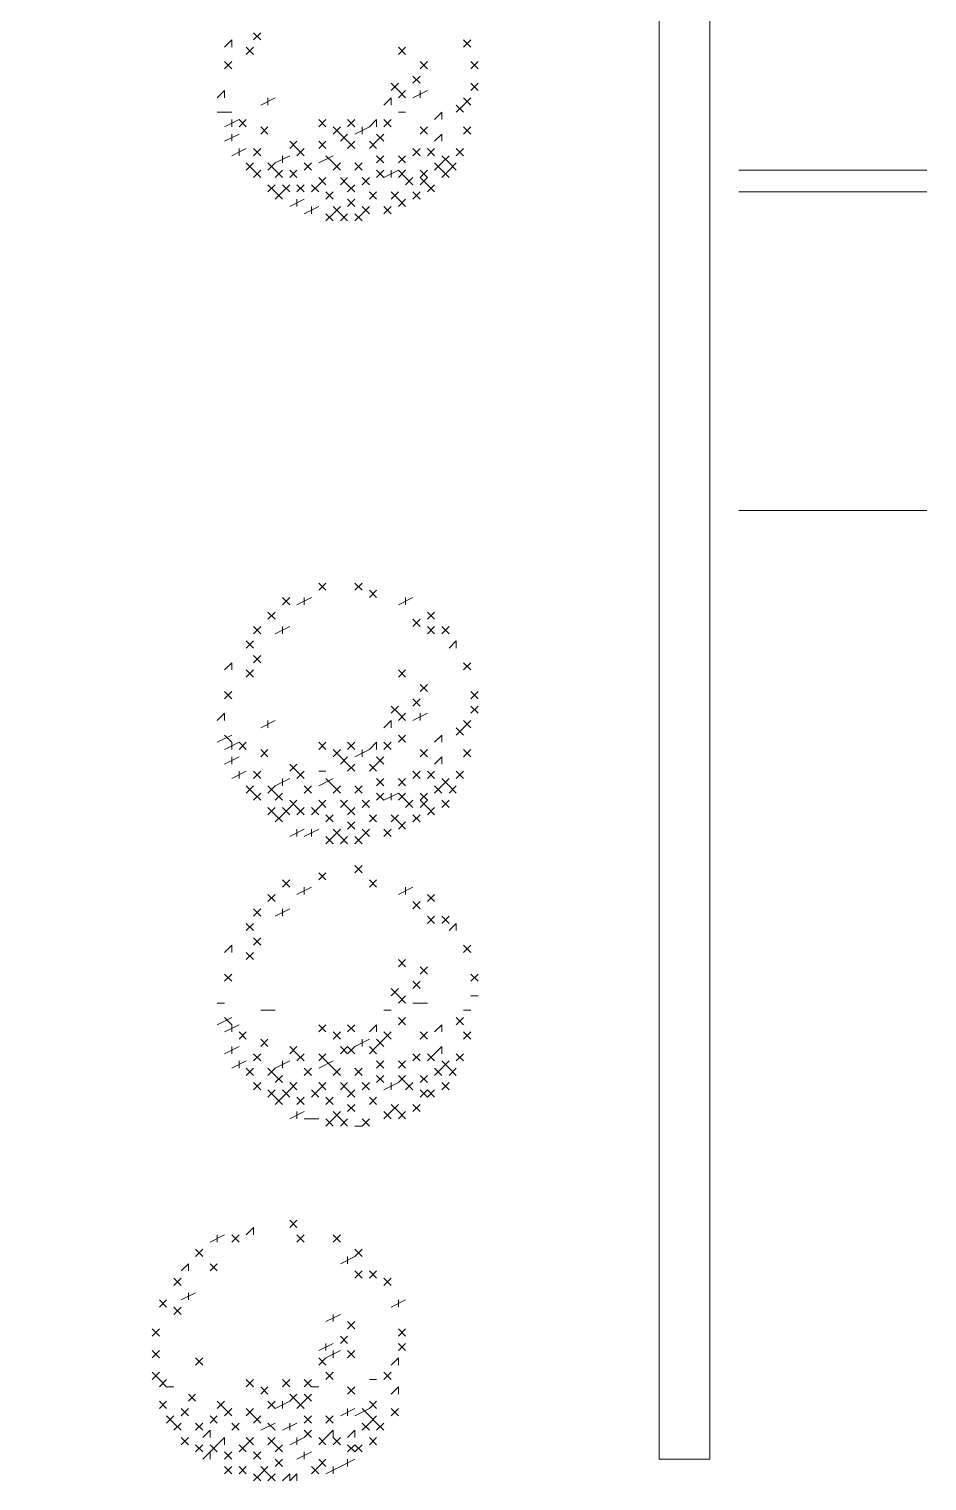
# Model space of a CAD drawing. Header units: millimetres. Extents: x -2246 to 101218, y 0 to 66109.
# Drawn here: x 94630 to 95944, y 8450 to 10573 of the extents above; entities that cross this region are included whole.
import ezdxf

# ---------------------------------------------------------------- set-up
doc = ezdxf.new("R2010")
doc.units = ezdxf.units.MM
doc.layers.add('PDF_형상', color=7, linetype='Continuous')

msp = doc.modelspace()

# ---------------------------------------------------------------- linework, layer by layer
at = {"layer": 'PDF_형상', "lineweight": 5}
msp.add_lwpolyline([(95625.7, 8481.5), (95551.6, 8481.5), (95551.6, 14296.5), (93316.7, 14296.5), (93316.7, 14370.7), (95625.7, 14370.7)], close=True, dxfattribs=at)
for points in [[(94916.1, 10546.9), (94926.7, 10557.5), (94926.7, 10546.9)], [(94969, 10568.1), (94958.4, 10557.5)], [(94958.4, 10568.1), (94969, 10557.5)], [(95276.2, 10557.5), (95265.6, 10546.9)], [(95265.6, 10557.5), (95276.2, 10546.9)], [(94958.4, 10546.9), (94947.8, 10536.3)], [(94947.8, 10546.9), (94958.4, 10536.3)], [(95180.9, 10546.9), (95170.3, 10536.3)], [(95170.3, 10546.9), (95180.9, 10536.3)], [(94926.7, 10525.7), (94916.1, 10515.2)], [(94916.1, 10525.7), (94926.7, 10515.2)], [(95212.7, 10525.7), (95202.1, 10515.2)], [(95202.1, 10525.7), (95212.7, 10515.2)], [(95286.8, 10525.7), (95276.2, 10515.2)], [(95276.2, 10525.7), (95286.8, 10515.2)], [(95170.3, 10494), (95159.7, 10483.4)], [(95159.7, 10494), (95170.3, 10483.4), (95180.9, 10472.8)], [(95202.1, 10504.6), (95191.5, 10494)], [(95191.5, 10504.6), (95202.1, 10494)], [(95286.8, 10494), (95276.2, 10483.4)], [(95276.2, 10494), (95286.8, 10483.4)], [(94905.5, 10472.8), (94916.1, 10483.4), (94916.1, 10472.8)], [(94990.2, 10472.8), (94969, 10462.2)], [(94979.6, 10472.8), (94979.6, 10462.2)], [(95149.1, 10462.2), (95159.7, 10472.8), (95159.7, 10462.2)], [(95180.9, 10483.4), (95170.3, 10472.8)], [(95212.7, 10483.4), (95191.5, 10472.8)], [(95202.1, 10483.4), (95202.1, 10472.8)], [(95276.2, 10472.8), (95265.6, 10462.2), (95255, 10451.6)], [(95265.6, 10472.8), (95276.2, 10462.2)], [(94905.5, 10451.6), (94926.7, 10451.6), (94916.1, 10451.6)], [(95180.9, 10451.6), (95170.3, 10451.6), (95180.9, 10451.6)], [(95223.2, 10441), (95233.8, 10451.6), (95233.8, 10441)], [(95255, 10462.2), (95265.6, 10451.6)], [(94947.8, 10430.4), (94937.3, 10441), (94916.1, 10430.4)], [(94926.7, 10441), (94926.7, 10430.4)], [(94947.8, 10441), (94937.3, 10430.4)], [(94979.6, 10430.4), (94969, 10419.8)], [(94969, 10430.4), (94979.6, 10419.8)], [(95064.4, 10441), (95053.8, 10430.4)], [(95053.8, 10441), (95064.4, 10430.4)], [(95085.6, 10430.4), (95075, 10419.8)], [(95075, 10430.4), (95085.6, 10419.8), (95096.1, 10409.2), (95106.7, 10398.6)], [(95106.7, 10441), (95096.1, 10430.4)], [(95096.1, 10441), (95106.7, 10430.4)], [(95138.5, 10430.4), (95138.5, 10441), (95127.9, 10430.4), (95106.7, 10419.8)], [(95117.3, 10430.4), (95117.3, 10419.8)], [(95159.7, 10441), (95149.1, 10430.4)], [(95149.1, 10441), (95159.7, 10430.4)], [(95212.7, 10430.4), (95202.1, 10419.8)], [(95202.1, 10430.4), (95212.7, 10419.8)], [(95276.2, 10430.4), (95265.6, 10419.8)], [(95265.6, 10430.4), (95276.2, 10419.8)], [(94937.3, 10419.8), (94916.1, 10409.2)], [(94926.7, 10419.8), (94926.7, 10409.2)], [(95022, 10409.2), (95011.4, 10398.6)], [(95011.4, 10409.2), (95022, 10398.6), (95032.6, 10388)], [(95064.4, 10409.2), (95053.8, 10398.6)], [(95053.8, 10409.2), (95064.4, 10398.6)], [(95096.1, 10419.8), (95085.6, 10409.2)], [(95106.7, 10409.2), (95096.1, 10398.6)], [(95149.1, 10419.8), (95138.5, 10409.2), (95127.9, 10398.6)], [(95127.9, 10409.2), (95138.5, 10398.6)], [(95138.5, 10419.8), (95149.1, 10409.2)], [(95223.2, 10409.2), (95233.8, 10419.8), (95233.8, 10409.2)], [(94947.8, 10398.6), (94926.7, 10388)], [(94937.3, 10398.6), (94937.3, 10388)], [(94969, 10398.6), (94958.4, 10388)], [(94958.4, 10398.6), (94969, 10388)], [(95011.4, 10388), (94990.2, 10377.5), (94979.6, 10366.9)], [(95000.8, 10388), (95000.8, 10377.5)], [(95032.6, 10398.6), (95022, 10388)], [(95075, 10388), (95053.8, 10377.5)], [(95064.4, 10388), (95075, 10377.5), (95085.6, 10366.9)], [(95149.1, 10388), (95138.5, 10377.5)], [(95138.5, 10388), (95149.1, 10377.5)], [(95180.9, 10388), (95170.3, 10377.5)], [(95170.3, 10388), (95180.9, 10377.5)], [(95202.1, 10398.6), (95191.5, 10388)], [(95191.5, 10398.6), (95202.1, 10388)], [(95223.2, 10398.6), (95212.7, 10388)], [(95212.7, 10398.6), (95223.2, 10388)], [(95244.4, 10388), (95233.8, 10377.5), (95223.2, 10366.9)], [(95233.8, 10388), (95244.4, 10377.5), (95255, 10366.9)], [(95265.6, 10398.6), (95255, 10388)], [(95255, 10398.6), (95265.6, 10388)], [(94958.4, 10377.5), (94947.8, 10366.9)], [(94947.8, 10377.5), (94958.4, 10366.9), (94969, 10356.3)], [(94969, 10366.9), (94958.4, 10356.3)], [(94979.6, 10377.5), (94990.2, 10366.9), (95000.8, 10356.3)], [(95000.8, 10366.9), (94990.2, 10356.3)], [(95022, 10366.9), (95011.4, 10356.3)], [(95011.4, 10366.9), (95022, 10356.3)], [(95043.2, 10377.5), (95032.6, 10366.9)], [(95032.6, 10377.5), (95043.2, 10366.9)], [(95085.6, 10377.5), (95075, 10366.9)], [(95117.3, 10377.5), (95106.7, 10366.9)], [(95106.7, 10377.5), (95117.3, 10366.9)], [(95149.1, 10366.9), (95138.5, 10356.3)], [(95138.5, 10366.9), (95149.1, 10356.3), (95170.3, 10366.9), (95180.9, 10356.3), (95191.5, 10345.7)], [(95159.7, 10366.9), (95159.7, 10356.3)], [(95180.9, 10366.9), (95170.3, 10356.3)], [(95212.7, 10366.9), (95202.1, 10356.3), (95212.7, 10345.7), (95223.2, 10335.1)], [(95202.1, 10366.9), (95212.7, 10356.3), (95202.1, 10345.7)], [(95223.2, 10377.5), (95233.8, 10366.9), (95244.4, 10356.3)], [(95255, 10377.5), (95244.4, 10366.9), (95233.8, 10356.3)], [(95668.1, 10366.9), (95943.5, 10366.9)], [(94979.6, 10345.7), (94990.2, 10335.1), (95000.8, 10324.5)], [(94990.2, 10345.7), (94979.6, 10335.1)], [(95011.4, 10345.7), (95000.8, 10335.1), (94990.2, 10324.5)], [(95000.8, 10345.7), (95011.4, 10335.1)], [(95032.6, 10345.7), (95022, 10335.1)], [(95022, 10345.7), (95032.6, 10335.1)], [(95064.4, 10356.3), (95053.8, 10345.7), (95043.2, 10335.1)], [(95043.2, 10345.7), (95053.8, 10335.1)], [(95053.8, 10356.3), (95064.4, 10345.7)], [(95085.6, 10356.3), (95096.1, 10345.7), (95106.7, 10335.1)], [(95096.1, 10356.3), (95085.6, 10345.7)], [(95106.7, 10345.7), (95096.1, 10335.1)], [(95127.9, 10356.3), (95117.3, 10345.7)], [(95117.3, 10356.3), (95127.9, 10345.7)], [(95191.5, 10356.3), (95180.9, 10345.7)], [(95223.2, 10345.7), (95212.7, 10335.1)], [(95032.6, 10324.5), (95011.4, 10313.9)], [(95022, 10324.5), (95022, 10313.9)], [(95075, 10335.1), (95064.4, 10324.5)], [(95064.4, 10335.1), (95075, 10324.5)], [(95106.7, 10324.5), (95096.1, 10313.9)], [(95096.1, 10324.5), (95106.7, 10313.9)], [(95138.5, 10335.1), (95127.9, 10324.5)], [(95127.9, 10335.1), (95138.5, 10324.5)], [(95170.3, 10335.1), (95159.7, 10324.5)], [(95159.7, 10335.1), (95170.3, 10324.5), (95180.9, 10313.9)], [(95180.9, 10324.5), (95170.3, 10313.9)], [(95202.1, 10335.1), (95191.5, 10324.5)], [(95191.5, 10335.1), (95202.1, 10324.5)], [(95668.1, 10335.1), (95943.5, 10335.1)], [(95053.8, 10313.9), (95032.6, 10303.3)], [(95043.2, 10313.9), (95043.2, 10303.3)], [(95085.6, 10313.9), (95075, 10303.3), (95064.4, 10292.7)], [(95064.4, 10303.3), (95075, 10292.7)], [(95075, 10313.9), (95085.6, 10303.3), (95096.1, 10292.7)], [(95096.1, 10303.3), (95085.6, 10292.7)], [(95127.9, 10313.9), (95117.3, 10303.3), (95106.7, 10292.7)], [(95106.7, 10303.3), (95117.3, 10292.7)], [(95117.3, 10313.9), (95127.9, 10303.3)], [(95159.7, 10313.9), (95149.1, 10303.3)], [(95149.1, 10313.9), (95159.7, 10303.3)], [(95943.5, 9869), (95668.1, 9869)], [(95064.4, 9763.1), (95053.8, 9752.5)], [(95053.8, 9763.1), (95064.4, 9752.5)], [(95117.3, 9763.1), (95106.7, 9752.5)], [(95106.7, 9763.1), (95117.3, 9752.5)], [(95138.5, 9752.5), (95127.9, 9741.9)], [(95127.9, 9752.5), (95138.5, 9741.9)], [(95011.4, 9741.9), (95000.8, 9731.3)], [(95000.8, 9741.9), (95011.4, 9731.3)], [(95043.2, 9741.9), (95022, 9731.3)], [(95032.6, 9741.9), (95032.6, 9731.3)], [(95191.5, 9741.9), (95170.3, 9731.3)], [(95180.9, 9741.9), (95180.9, 9731.3)], [(94990.2, 9720.7), (94979.6, 9710.2)], [(94979.6, 9720.7), (94990.2, 9710.2)], [(95202.1, 9710.2), (95191.5, 9699.6)], [(95191.5, 9710.2), (95202.1, 9699.6)], [(95223.2, 9720.7), (95212.7, 9710.2)], [(95212.7, 9720.7), (95223.2, 9710.2)], [(94969, 9699.6), (94958.4, 9689)], [(94958.4, 9699.6), (94969, 9689)], [(95011.4, 9699.6), (94990.2, 9689)], [(95000.8, 9699.6), (95000.8, 9689)], [(95223.2, 9699.6), (95212.7, 9689)], [(95212.7, 9699.6), (95223.2, 9689)], [(95244.4, 9699.6), (95233.8, 9689)], [(95233.8, 9699.6), (95244.4, 9689)], [(94958.4, 9678.4), (94947.8, 9667.8)], [(94947.8, 9678.4), (94958.4, 9667.8)], [(95244.4, 9667.8), (95255, 9678.4), (95255, 9667.8)], [(94916.1, 9636), (94926.7, 9646.6), (94926.7, 9636)], [(94969, 9657.2), (94958.4, 9646.6)], [(94958.4, 9657.2), (94969, 9646.6)], [(95276.2, 9646.6), (95265.6, 9636)], [(95265.6, 9646.6), (95276.2, 9636)], [(94958.4, 9636), (94947.8, 9625.4)], [(94947.8, 9636), (94958.4, 9625.4)], [(95180.9, 9636), (95170.3, 9625.4)], [(95170.3, 9636), (95180.9, 9625.4)], [(94926.7, 9604.2), (94916.1, 9593.6)], [(94916.1, 9604.2), (94926.7, 9593.6)], [(95212.7, 9614.8), (95202.1, 9604.2)], [(95202.1, 9614.8), (95212.7, 9604.2)], [(95286.8, 9604.2), (95276.2, 9593.6)], [(95276.2, 9604.2), (95286.8, 9593.6)], [(95170.3, 9583), (95159.7, 9572.5)], [(95159.7, 9583), (95170.3, 9572.5), (95180.9, 9561.9)], [(95202.1, 9593.6), (95191.5, 9583)], [(95191.5, 9593.6), (95202.1, 9583)], [(95286.8, 9583), (95276.2, 9572.5)], [(95276.2, 9583), (95286.8, 9572.5)], [(94905.5, 9561.9), (94916.1, 9572.5), (94916.1, 9561.9)], [(94990.2, 9561.9), (94969, 9551.3)], [(94979.6, 9561.9), (94979.6, 9551.3)], [(95149.1, 9551.3), (95159.7, 9561.9), (95159.7, 9551.3)], [(95180.9, 9572.5), (95170.3, 9561.9)], [(95212.7, 9572.5), (95191.5, 9561.9)], [(95202.1, 9572.5), (95202.1, 9561.9)], [(95276.2, 9561.9), (95265.6, 9551.3), (95255, 9540.7)], [(95265.6, 9561.9), (95276.2, 9551.3)], [(94926.7, 9540.7), (94905.5, 9530.1)], [(94916.1, 9540.7), (94926.7, 9530.1), (94926.7, 9519.5)], [(95180.9, 9540.7), (95170.3, 9530.1)], [(95170.3, 9540.7), (95180.9, 9530.1)], [(95223.2, 9530.1), (95233.8, 9540.7), (95233.8, 9530.1)], [(95255, 9551.3), (95265.6, 9540.7)], [(94947.8, 9519.5), (94937.3, 9530.1), (94916.1, 9519.5)], [(94947.8, 9530.1), (94937.3, 9519.5)], [(94979.6, 9519.5), (94969, 9508.9)], [(94969, 9519.5), (94979.6, 9508.9)], [(95064.4, 9530.1), (95053.8, 9519.5)], [(95053.8, 9530.1), (95064.4, 9519.5)], [(95085.6, 9519.5), (95075, 9508.9)], [(95075, 9519.5), (95085.6, 9508.9), (95096.1, 9498.3), (95106.7, 9487.7)], [(95106.7, 9530.1), (95096.1, 9519.5)], [(95096.1, 9530.1), (95106.7, 9519.5)], [(95138.5, 9519.5), (95138.5, 9530.1), (95127.9, 9519.5), (95106.7, 9508.9)], [(95117.3, 9519.5), (95117.3, 9508.9)], [(95159.7, 9530.1), (95149.1, 9519.5)], [(95149.1, 9530.1), (95159.7, 9519.5)], [(95212.7, 9519.5), (95202.1, 9508.9)], [(95202.1, 9519.5), (95212.7, 9508.9)], [(95276.2, 9519.5), (95265.6, 9508.9)], [(95265.6, 9519.5), (95276.2, 9508.9)], [(94937.3, 9508.9), (94916.1, 9498.3)], [(94926.7, 9508.9), (94926.7, 9498.3)], [(95022, 9498.3), (95011.4, 9487.7)], [(95011.4, 9498.3), (95022, 9487.7), (95032.6, 9477.1)], [(95096.1, 9508.9), (95085.6, 9498.3)], [(95106.7, 9498.3), (95096.1, 9487.7)], [(95149.1, 9508.9), (95138.5, 9498.3), (95127.9, 9487.7)], [(95127.9, 9498.3), (95138.5, 9487.7)], [(95138.5, 9508.9), (95149.1, 9498.3)], [(95223.2, 9498.3), (95233.8, 9508.9), (95233.8, 9498.3)], [(94947.8, 9487.7), (94926.7, 9477.1)], [(94937.3, 9487.7), (94937.3, 9477.1)], [(94969, 9487.7), (94958.4, 9477.1)], [(94958.4, 9487.7), (94969, 9477.1)], [(95011.4, 9477.1), (94990.2, 9466.5), (94979.6, 9455.9)], [(95000.8, 9477.1), (95000.8, 9466.5)], [(95032.6, 9487.7), (95022, 9477.1)], [(95064.4, 9487.7), (95053.8, 9487.7), (95064.4, 9487.7)], [(95075, 9477.1), (95053.8, 9466.5)], [(95064.4, 9477.1), (95075, 9466.5), (95085.6, 9455.9)], [(95149.1, 9477.1), (95138.5, 9466.5)], [(95138.5, 9477.1), (95149.1, 9466.5)], [(95180.9, 9477.1), (95170.3, 9466.5)], [(95170.3, 9477.1), (95180.9, 9466.5)], [(95202.1, 9487.7), (95191.5, 9477.1)], [(95191.5, 9487.7), (95202.1, 9477.1)], [(95223.2, 9487.7), (95212.7, 9477.1)], [(95212.7, 9487.7), (95223.2, 9477.1)], [(95244.4, 9477.1), (95233.8, 9466.5), (95223.2, 9455.9)], [(95233.8, 9477.1), (95244.4, 9466.5), (95255, 9455.9)], [(95265.6, 9487.7), (95255, 9477.1)], [(95255, 9487.7), (95265.6, 9477.1)], [(94958.4, 9466.5), (94947.8, 9455.9)], [(94947.8, 9466.5), (94958.4, 9455.9), (94969, 9445.4)], [(94969, 9455.9), (94958.4, 9445.4)], [(94979.6, 9466.5), (94990.2, 9455.9), (95000.8, 9445.4)], [(95000.8, 9455.9), (94990.2, 9445.4)], [(95043.2, 9466.5), (95032.6, 9455.9)], [(95032.6, 9466.5), (95043.2, 9455.9)], [(95085.6, 9466.5), (95075, 9455.9)], [(95117.3, 9466.5), (95106.7, 9455.9)], [(95106.7, 9466.5), (95117.3, 9455.9)], [(95149.1, 9455.9), (95138.5, 9445.4)], [(95138.5, 9455.9), (95149.1, 9445.4), (95170.3, 9455.9), (95180.9, 9445.4), (95191.5, 9434.8)], [(95159.7, 9455.9), (95159.7, 9445.4)], [(95180.9, 9455.9), (95170.3, 9445.4)], [(95212.7, 9455.9), (95202.1, 9445.4), (95212.7, 9434.8), (95223.2, 9424.2)], [(95202.1, 9455.9), (95212.7, 9445.4), (95202.1, 9434.8)], [(95223.2, 9466.5), (95233.8, 9455.9)], [(95255, 9466.5), (95244.4, 9455.9)], [(94979.6, 9434.8), (94990.2, 9424.2), (95000.8, 9413.6)], [(94990.2, 9434.8), (94979.6, 9424.2)], [(95022, 9445.4), (95011.4, 9434.8), (95000.8, 9424.2), (94990.2, 9413.6)], [(95000.8, 9434.8), (95011.4, 9424.2)], [(95011.4, 9445.4), (95022, 9434.8), (95032.6, 9424.2)], [(95032.6, 9434.8), (95022, 9424.2)], [(95064.4, 9445.4), (95053.8, 9434.8), (95043.2, 9424.2)], [(95043.2, 9434.8), (95053.8, 9424.2)], [(95053.8, 9445.4), (95064.4, 9434.8)], [(95085.6, 9445.4), (95096.1, 9434.8), (95106.7, 9424.2)], [(95096.1, 9445.4), (95085.6, 9434.8)], [(95106.7, 9434.8), (95096.1, 9424.2)], [(95127.9, 9445.4), (95117.3, 9434.8)], [(95117.3, 9445.4), (95127.9, 9434.8)], [(95191.5, 9445.4), (95180.9, 9434.8)], [(95223.2, 9434.8), (95212.7, 9424.2)], [(95244.4, 9445.4), (95233.8, 9434.8)], [(95233.8, 9445.4), (95244.4, 9434.8)], [(95075, 9424.2), (95064.4, 9413.6)], [(95064.4, 9424.2), (95075, 9413.6)], [(95106.7, 9413.6), (95096.1, 9403)], [(95096.1, 9413.6), (95106.7, 9403)], [(95138.5, 9424.2), (95127.9, 9413.6)], [(95127.9, 9424.2), (95138.5, 9413.6)], [(95170.3, 9424.2), (95159.7, 9413.6)], [(95159.7, 9424.2), (95170.3, 9413.6), (95180.9, 9403)], [(95180.9, 9413.6), (95170.3, 9403)], [(95202.1, 9424.2), (95191.5, 9413.6)], [(95191.5, 9424.2), (95202.1, 9413.6)], [(95032.6, 9403), (95011.4, 9392.4)], [(95022, 9403), (95022, 9392.4)], [(95053.8, 9403), (95032.6, 9392.4)], [(95043.2, 9403), (95043.2, 9392.4)], [(95085.6, 9403), (95075, 9392.4), (95064.4, 9381.8)], [(95064.4, 9392.4), (95075, 9381.8)], [(95075, 9403), (95085.6, 9392.4), (95096.1, 9381.8)], [(95096.1, 9392.4), (95085.6, 9381.8)], [(95127.9, 9403), (95117.3, 9392.4), (95106.7, 9381.8)], [(95106.7, 9392.4), (95117.3, 9381.8)], [(95117.3, 9403), (95127.9, 9392.4)], [(95159.7, 9403), (95149.1, 9392.4)], [(95149.1, 9403), (95159.7, 9392.4)], [(95117.3, 9350), (95106.7, 9339.4)], [(95106.7, 9350), (95117.3, 9339.4)], [(95011.4, 9328.8), (95000.8, 9318.2)], [(95000.8, 9328.8), (95011.4, 9318.2)], [(95064.4, 9339.4), (95053.8, 9328.8)], [(95053.8, 9339.4), (95064.4, 9328.8)], [(95138.5, 9328.8), (95127.9, 9318.2)], [(95127.9, 9328.8), (95138.5, 9318.2)], [(94990.2, 9307.7), (94979.6, 9297.1)], [(94979.6, 9307.7), (94990.2, 9297.1)], [(95043.2, 9318.2), (95022, 9307.7)], [(95032.6, 9318.2), (95032.6, 9307.7)], [(95191.5, 9318.2), (95170.3, 9307.7)], [(95180.9, 9318.2), (95180.9, 9307.7)], [(95223.2, 9307.7), (95212.7, 9297.1)], [(95212.7, 9307.7), (95223.2, 9297.1)], [(94969, 9286.5), (94958.4, 9275.9)], [(94958.4, 9286.5), (94969, 9275.9)], [(95011.4, 9286.5), (94990.2, 9275.9)], [(95000.8, 9286.5), (95000.8, 9275.9)], [(95202.1, 9297.1), (95191.5, 9286.5)], [(95191.5, 9297.1), (95202.1, 9286.5)], [(94958.4, 9265.3), (94947.8, 9254.7)], [(94947.8, 9265.3), (94958.4, 9254.7)], [(95223.2, 9275.9), (95212.7, 9265.3)], [(95212.7, 9275.9), (95223.2, 9265.3)], [(95244.4, 9275.9), (95233.8, 9265.3)], [(95233.8, 9275.9), (95244.4, 9265.3)], [(95244.4, 9254.7), (95255, 9265.3), (95255, 9254.7)], [(94969, 9244.1), (94958.4, 9233.5)], [(94958.4, 9244.1), (94969, 9233.5)], [(94916.1, 9222.9), (94926.7, 9233.5), (94926.7, 9222.9)], [(94958.4, 9222.9), (94947.8, 9212.3)], [(94947.8, 9222.9), (94958.4, 9212.3)], [(95276.2, 9233.5), (95265.6, 9222.9)], [(95265.6, 9233.5), (95276.2, 9222.9)], [(95180.9, 9212.3), (95170.3, 9201.7)], [(95170.3, 9212.3), (95180.9, 9201.7)], [(95212.7, 9201.7), (95202.1, 9191.1)], [(95202.1, 9201.7), (95212.7, 9191.1)], [(94926.7, 9191.1), (94916.1, 9180.5)], [(94916.1, 9191.1), (94926.7, 9180.5)], [(95202.1, 9180.5), (95191.5, 9170)], [(95191.5, 9180.5), (95202.1, 9170)], [(95286.8, 9191.1), (95276.2, 9180.5)], [(95276.2, 9191.1), (95286.8, 9180.5)], [(95170.3, 9170), (95159.7, 9159.4)], [(95159.7, 9170), (95170.3, 9159.4), (95180.9, 9148.8)], [(95180.9, 9159.4), (95170.3, 9148.8)], [(95286.8, 9159.4), (95276.2, 9159.4), (95286.8, 9159.4)], [(94905.5, 9148.8), (94916.1, 9148.8)], [(94979.6, 9138.2), (94990.2, 9138.2), (94969, 9138.2)], [(95149.1, 9138.2), (95159.7, 9138.2)], [(95202.1, 9148.8), (95212.7, 9148.8), (95191.5, 9148.8)], [(95276.2, 9138.2), (95265.6, 9138.2), (95276.2, 9138.2)], [(94926.7, 9127.6), (94905.5, 9117)], [(94916.1, 9127.6), (94926.7, 9117), (94926.7, 9106.4)], [(94937.3, 9117), (94916.1, 9106.4)], [(95064.4, 9117), (95053.8, 9106.4)], [(95053.8, 9117), (95064.4, 9106.4)], [(95106.7, 9117), (95096.1, 9106.4)], [(95096.1, 9117), (95106.7, 9106.4)], [(95127.9, 9106.4), (95138.5, 9117), (95138.5, 9106.4)], [(95180.9, 9127.6), (95170.3, 9117)], [(95170.3, 9127.6), (95180.9, 9117)], [(95223.2, 9106.4), (95233.8, 9117), (95233.8, 9106.4)], [(95265.6, 9127.6), (95255, 9117)], [(95255, 9127.6), (95265.6, 9117)], [(94947.8, 9106.4), (94937.3, 9095.8)], [(94937.3, 9106.4), (94947.8, 9095.8)], [(94979.6, 9095.8), (94969, 9085.2)], [(94969, 9095.8), (94979.6, 9085.2)], [(95085.6, 9106.4), (95075, 9095.8)], [(95075, 9106.4), (95085.6, 9095.8)], [(95085.6, 9085.2), (95096.1, 9074.6), (95106.7, 9085.2), (95127.9, 9095.8)], [(95117.3, 9095.8), (95117.3, 9085.2)], [(95159.7, 9106.4), (95149.1, 9095.8), (95138.5, 9085.2), (95127.9, 9074.6)], [(95138.5, 9095.8), (95149.1, 9085.2)], [(95149.1, 9106.4), (95159.7, 9095.8)], [(95212.7, 9106.4), (95202.1, 9095.8)], [(95202.1, 9106.4), (95212.7, 9095.8)], [(95276.2, 9106.4), (95265.6, 9095.8)], [(95265.6, 9106.4), (95276.2, 9095.8)], [(94937.3, 9085.2), (94916.1, 9074.6)], [(94926.7, 9085.2), (94926.7, 9074.6)], [(94969, 9074.6), (94958.4, 9064)], [(94958.4, 9074.6), (94969, 9064)], [(95022, 9085.2), (95011.4, 9074.6)], [(95011.4, 9085.2), (95022, 9074.6), (95032.6, 9064)], [(95032.6, 9074.6), (95022, 9064)], [(95064.4, 9074.6), (95053.8, 9064)], [(95053.8, 9074.6), (95064.4, 9064), (95075, 9053.4), (95085.6, 9042.8)], [(95106.7, 9074.6), (95096.1, 9085.2), (95085.6, 9074.6)], [(95127.9, 9085.2), (95138.5, 9074.6)], [(95202.1, 9074.6), (95191.5, 9064)], [(95191.5, 9074.6), (95202.1, 9064)], [(95212.7, 9064), (95223.2, 9074.6), (95233.8, 9085.2), (95233.8, 9074.6)], [(95212.7, 9074.6), (95223.2, 9064)], [(95265.6, 9074.6), (95255, 9064)], [(95255, 9074.6), (95265.6, 9064)], [(94947.8, 9064), (94926.7, 9053.4)], [(94937.3, 9064), (94937.3, 9053.4)], [(94958.4, 9053.4), (94947.8, 9042.8)], [(94947.8, 9053.4), (94958.4, 9042.8)], [(95011.4, 9064), (94990.2, 9053.4), (94979.6, 9042.8)], [(94979.6, 9053.4), (94990.2, 9042.8), (95000.8, 9032.3)], [(95000.8, 9064), (95000.8, 9053.4)], [(95043.2, 9053.4), (95032.6, 9042.8)], [(95032.6, 9053.4), (95043.2, 9042.8)], [(95075, 9064), (95053.8, 9053.4)], [(95085.6, 9053.4), (95075, 9042.8)], [(95117.3, 9053.4), (95106.7, 9042.8)], [(95106.7, 9053.4), (95117.3, 9042.8)], [(95149.1, 9064), (95138.5, 9053.4)], [(95138.5, 9064), (95149.1, 9053.4)], [(95180.9, 9064), (95170.3, 9053.4)], [(95170.3, 9064), (95180.9, 9053.4)], [(95244.4, 9064), (95233.8, 9053.4), (95223.2, 9042.8)], [(95223.2, 9053.4), (95233.8, 9042.8)], [(95233.8, 9064), (95244.4, 9053.4), (95255, 9042.8)], [(95255, 9053.4), (95244.4, 9042.8)], [(94969, 9032.3), (94958.4, 9021.7)], [(94958.4, 9032.3), (94969, 9021.7)], [(95000.8, 9042.8), (94990.2, 9032.3)], [(95022, 9032.3), (95011.4, 9021.7), (95000.8, 9011.1), (94990.2, 9000.5)], [(95011.4, 9032.3), (95022, 9021.7)], [(95064.4, 9032.3), (95053.8, 9021.7), (95043.2, 9011.1)], [(95053.8, 9032.3), (95064.4, 9021.7)], [(95085.6, 9032.3), (95096.1, 9021.7), (95106.7, 9011.1)], [(95096.1, 9032.3), (95085.6, 9021.7)], [(95127.9, 9032.3), (95117.3, 9021.7)], [(95117.3, 9032.3), (95127.9, 9021.7)], [(95149.1, 9042.8), (95138.5, 9032.3)], [(95138.5, 9042.8), (95149.1, 9032.3)], [(95180.9, 9042.8), (95170.3, 9032.3), (95149.1, 9021.7)], [(95159.7, 9032.3), (95159.7, 9021.7)], [(95170.3, 9042.8), (95180.9, 9032.3), (95191.5, 9021.7)], [(95191.5, 9032.3), (95180.9, 9021.7)], [(95212.7, 9042.8), (95202.1, 9032.3)], [(95202.1, 9042.8), (95212.7, 9032.3)], [(95244.4, 9032.3), (95233.8, 9021.7)], [(95233.8, 9032.3), (95244.4, 9021.7)], [(94979.6, 9021.7), (94990.2, 9011.1), (95000.8, 9000.5)], [(94990.2, 9021.7), (94979.6, 9011.1)], [(95000.8, 9021.7), (95011.4, 9011.1)], [(95032.6, 9011.1), (95022, 9000.5)], [(95022, 9011.1), (95032.6, 9000.5)], [(95043.2, 9021.7), (95053.8, 9011.1)], [(95075, 9011.1), (95064.4, 9000.5)], [(95064.4, 9011.1), (95075, 9000.5)], [(95106.7, 9021.7), (95096.1, 9011.1)], [(95138.5, 9011.1), (95127.9, 9000.5)], [(95127.9, 9011.1), (95138.5, 9000.5)], [(95223.2, 9011.1), (95212.7, 9021.7), (95202.1, 9011.1)], [(95202.1, 9021.7), (95212.7, 9011.1), (95223.2, 9021.7)], [(95032.6, 8989.9), (95011.4, 8979.3)], [(95022, 8989.9), (95022, 8979.3)], [(95085.6, 8989.9), (95075, 8979.3), (95064.4, 8968.7)], [(95075, 8989.9), (95085.6, 8979.3), (95096.1, 8968.7)], [(95106.7, 9000.5), (95096.1, 8989.9)], [(95096.1, 9000.5), (95106.7, 8989.9)], [(95170.3, 9000.5), (95159.7, 8989.9), (95149.1, 8979.3)], [(95149.1, 8989.9), (95159.7, 8979.3)], [(95159.7, 9000.5), (95170.3, 8989.9), (95180.9, 8979.3)], [(95180.9, 8989.9), (95170.3, 8979.3)], [(95202.1, 9000.5), (95191.5, 8989.9)], [(95191.5, 9000.5), (95202.1, 8989.9)], [(95043.2, 8979.3), (95053.8, 8979.3), (95032.6, 8979.3)], [(95064.4, 8979.3), (95075, 8968.7)], [(95096.1, 8979.3), (95085.6, 8968.7)], [(95117.3, 8968.7), (95106.7, 8968.7), (95117.3, 8968.7), (95127.9, 8979.3)], [(95117.3, 8979.3), (95127.9, 8968.7)], [(94947.8, 8809.8), (94958.4, 8820.4), (94958.4, 8809.8)], [(95022, 8831), (95011.4, 8820.4)], [(95011.4, 8831), (95022, 8820.4)], [(94916.1, 8809.8), (94894.9, 8799.2)], [(94905.5, 8809.8), (94905.5, 8799.2)], [(94937.3, 8809.8), (94926.7, 8799.2)], [(94926.7, 8809.8), (94937.3, 8799.2)], [(95032.6, 8809.8), (95022, 8799.2)], [(95022, 8809.8), (95032.6, 8799.2)], [(95085.6, 8809.8), (95075, 8799.2)], [(95075, 8809.8), (95085.6, 8799.2)], [(94884.3, 8788.6), (94873.7, 8778)], [(94873.7, 8788.6), (94884.3, 8778)], [(95117.3, 8788.6), (95106.7, 8778), (95085.6, 8767.5)], [(95096.1, 8778), (95096.1, 8767.5)], [(95106.7, 8788.6), (95117.3, 8778)], [(94852.5, 8756.9), (94863.1, 8767.5), (94863.1, 8756.9)], [(94905.5, 8767.5), (94894.9, 8756.9)], [(94894.9, 8767.5), (94905.5, 8756.9)], [(95117.3, 8756.9), (95106.7, 8746.3)], [(95106.7, 8756.9), (95117.3, 8746.3)], [(95138.5, 8756.9), (95127.9, 8746.3)], [(95127.9, 8756.9), (95138.5, 8746.3)], [(94852.5, 8746.3), (94841.9, 8735.7)], [(94841.9, 8746.3), (94852.5, 8735.7)], [(95159.7, 8746.3), (95149.1, 8735.7)], [(95149.1, 8746.3), (95159.7, 8735.7)], [(94831.3, 8714.5), (94820.7, 8703.9)], [(94820.7, 8714.5), (94831.3, 8703.9)], [(94873.7, 8725.1), (94852.5, 8714.5)], [(94863.1, 8725.1), (94863.1, 8714.5)], [(95180.9, 8714.5), (95159.7, 8703.9)], [(95170.3, 8714.5), (95170.3, 8703.9)], [(94852.5, 8703.9), (94841.9, 8693.3)], [(94841.9, 8703.9), (94852.5, 8693.3)], [(95085.6, 8693.3), (95064.4, 8682.7)], [(95075, 8693.3), (95075, 8682.7)], [(94820.7, 8672.1), (94810.2, 8661.5)], [(94810.2, 8672.1), (94820.7, 8661.5)], [(95106.7, 8682.7), (95096.1, 8672.1)], [(95096.1, 8682.7), (95106.7, 8672.1)], [(95180.9, 8672.1), (95170.3, 8661.5)], [(95170.3, 8672.1), (95180.9, 8661.5)], [(95075, 8650.9), (95053.8, 8640.3)], [(95064.4, 8650.9), (95064.4, 8640.3)], [(95096.1, 8661.5), (95085.6, 8650.9)], [(95085.6, 8661.5), (95096.1, 8650.9)], [(95180.9, 8650.9), (95170.3, 8640.3)], [(95170.3, 8650.9), (95180.9, 8640.3)], [(94820.7, 8640.3), (94810.2, 8629.8)], [(94810.2, 8640.3), (94820.7, 8629.8)], [(94884.3, 8629.8), (94873.7, 8619.2)], [(94873.7, 8629.8), (94884.3, 8619.2)], [(95085.6, 8640.3), (95064.4, 8629.8), (95053.8, 8619.2)], [(95053.8, 8629.8), (95064.4, 8619.2)], [(95075, 8640.3), (95075, 8629.8)], [(95106.7, 8640.3), (95096.1, 8629.8)], [(95096.1, 8640.3), (95106.7, 8629.8)], [(95159.7, 8619.2), (95170.3, 8629.8), (95170.3, 8619.2)], [(94820.7, 8608.6), (94810.2, 8598)], [(94810.2, 8608.6), (94820.7, 8598), (94831.3, 8587.4), (94841.9, 8587.4), (94831.3, 8587.4)], [(95075, 8608.6), (95064.4, 8598)], [(95064.4, 8608.6), (95075, 8598)], [(95159.7, 8608.6), (95149.1, 8598)], [(95149.1, 8608.6), (95159.7, 8598)], [(94831.3, 8598), (94820.7, 8587.4)], [(94958.4, 8598), (94947.8, 8587.4)], [(94947.8, 8598), (94958.4, 8587.4)], [(94979.6, 8587.4), (94969, 8576.8)], [(94969, 8587.4), (94979.6, 8576.8)], [(95011.4, 8598), (95000.8, 8587.4)], [(95000.8, 8598), (95011.4, 8587.4)], [(95043.2, 8598), (95032.6, 8587.4)], [(95032.6, 8598), (95043.2, 8587.4), (95053.8, 8587.4)], [(95106.7, 8587.4), (95096.1, 8576.8)], [(95096.1, 8587.4), (95106.7, 8576.8)], [(95138.5, 8598), (95127.9, 8598), (95138.5, 8598)], [(95159.7, 8576.8), (95170.3, 8587.4), (95170.3, 8576.8)], [(94831.3, 8566.2), (94820.7, 8555.6)], [(94820.7, 8566.2), (94831.3, 8555.6)], [(94873.7, 8576.8), (94863.1, 8566.2)], [(94863.1, 8576.8), (94873.7, 8566.2)], [(94916.1, 8566.2), (94905.5, 8555.6)], [(94905.5, 8566.2), (94916.1, 8555.6), (94926.7, 8545)], [(94979.6, 8566.2), (94990.2, 8555.6), (95011.4, 8566.2), (95022, 8576.8)], [(94990.2, 8566.2), (94979.6, 8555.6)], [(95000.8, 8566.2), (95000.8, 8555.6)], [(95011.4, 8576.8), (95022, 8566.2), (95032.6, 8555.6)], [(95043.2, 8576.8), (95032.6, 8566.2), (95022, 8555.6)], [(95032.6, 8576.8), (95043.2, 8566.2)], [(95138.5, 8566.2), (95127.9, 8555.6), (95106.7, 8545)], [(95127.9, 8566.2), (95138.5, 8555.6)], [(94841.9, 8545), (94831.3, 8534.4)], [(94831.3, 8545), (94841.9, 8534.4), (94852.5, 8523.8)], [(94863.1, 8555.6), (94852.5, 8545)], [(94852.5, 8555.6), (94863.1, 8545)], [(94905.5, 8545), (94894.9, 8534.4)], [(94894.9, 8545), (94905.5, 8534.4)], [(94926.7, 8555.6), (94916.1, 8545)], [(94958.4, 8555.6), (94947.8, 8545)], [(94947.8, 8555.6), (94958.4, 8545), (94969, 8534.4)], [(94969, 8545), (94958.4, 8534.4)], [(95043.2, 8545), (95032.6, 8534.4)], [(95032.6, 8545), (95043.2, 8534.4)], [(95075, 8545), (95064.4, 8534.4)], [(95064.4, 8545), (95075, 8534.4)], [(95106.7, 8555.6), (95085.6, 8545)], [(95096.1, 8555.6), (95096.1, 8545)], [(95117.3, 8555.6), (95127.9, 8545), (95138.5, 8534.4), (95149.1, 8523.8)], [(95138.5, 8545), (95127.9, 8534.4), (95117.3, 8523.8)], [(95170.3, 8555.6), (95159.7, 8545)], [(95159.7, 8555.6), (95170.3, 8545)], [(94852.5, 8534.4), (94841.9, 8523.8)], [(94884.3, 8534.4), (94873.7, 8523.8)], [(94873.7, 8534.4), (94884.3, 8523.8)], [(94884.3, 8513.2), (94894.9, 8523.8), (94894.9, 8513.2)], [(94937.3, 8534.4), (94926.7, 8523.8)], [(94926.7, 8534.4), (94937.3, 8523.8)], [(94990.2, 8534.4), (94969, 8523.8)], [(94979.6, 8534.4), (94990.2, 8523.8)], [(95022, 8534.4), (95000.8, 8523.8)], [(95011.4, 8534.4), (95011.4, 8523.8)], [(95043.2, 8523.8), (95032.6, 8513.2), (95011.4, 8502.7)], [(95032.6, 8523.8), (95043.2, 8513.2)], [(95085.6, 8502.7), (95075, 8513.2), (95075, 8523.8), (95064.4, 8513.2), (95053.8, 8502.7)], [(95096.1, 8513.2), (95106.7, 8523.8), (95106.7, 8513.2)], [(95117.3, 8534.4), (95127.9, 8523.8)], [(95149.1, 8534.4), (95138.5, 8523.8)], [(94863.1, 8513.2), (94852.5, 8502.7)], [(94852.5, 8513.2), (94863.1, 8502.7)], [(94884.3, 8502.7), (94873.7, 8492.1)], [(94873.7, 8502.7), (94884.3, 8492.1)], [(94894.9, 8492.1), (94905.5, 8502.7), (94916.1, 8513.2), (94916.1, 8502.7)], [(94894.9, 8502.7), (94905.5, 8492.1)], [(94958.4, 8513.2), (94947.8, 8502.7), (94937.3, 8492.1)], [(94937.3, 8502.7), (94947.8, 8492.1)], [(94947.8, 8513.2), (94958.4, 8502.7)], [(94979.6, 8513.2), (94990.2, 8502.7), (95000.8, 8492.1)], [(94990.2, 8513.2), (94979.6, 8502.7)], [(95000.8, 8502.7), (94990.2, 8492.1)], [(95022, 8513.2), (95022, 8502.7)], [(95053.8, 8513.2), (95064.4, 8502.7)], [(95085.6, 8513.2), (95075, 8502.7)], [(95117.3, 8492.1), (95106.7, 8502.7), (95096.1, 8492.1)], [(95096.1, 8502.7), (95106.7, 8492.1), (95117.3, 8502.7)], [(95138.5, 8513.2), (95127.9, 8502.7)], [(95127.9, 8513.2), (95138.5, 8502.7)], [(94884.3, 8481.5), (94894.9, 8492.1), (94894.9, 8481.5)], [(94926.7, 8492.1), (94916.1, 8481.5)], [(94916.1, 8492.1), (94926.7, 8481.5)], [(94969, 8492.1), (94958.4, 8481.5)], [(94958.4, 8492.1), (94969, 8481.5)], [(95000.8, 8481.5), (94990.2, 8470.9)], [(94990.2, 8481.5), (95000.8, 8470.9)], [(95043.2, 8492.1), (95022, 8481.5)], [(95032.6, 8492.1), (95032.6, 8481.5)], [(95064.4, 8481.5), (95053.8, 8470.9), (95043.2, 8460.3)], [(95053.8, 8481.5), (95064.4, 8470.9)], [(95106.7, 8481.5), (95085.6, 8470.9), (95064.4, 8460.3)], [(95096.1, 8481.5), (95096.1, 8470.9)], [(94926.7, 8470.9), (94916.1, 8460.3)], [(94916.1, 8470.9), (94926.7, 8460.3)], [(94947.8, 8470.9), (94937.3, 8460.3)], [(94937.3, 8470.9), (94947.8, 8460.3)], [(94979.6, 8470.9), (94969, 8460.3), (94958.4, 8449.7)], [(94958.4, 8460.3), (94969, 8449.7)], [(94969, 8470.9), (94979.6, 8460.3), (94990.2, 8449.7)], [(94990.2, 8460.3), (94979.6, 8449.7)], [(95000.8, 8449.7), (95011.4, 8460.3), (95011.4, 8449.7), (95022, 8460.3), (95022, 8449.7)], [(95043.2, 8470.9), (95053.8, 8460.3)], [(95075, 8470.9), (95075, 8460.3)]]:
    msp.add_lwpolyline(points, dxfattribs=at)

doc.saveas('drawing.dxf')
